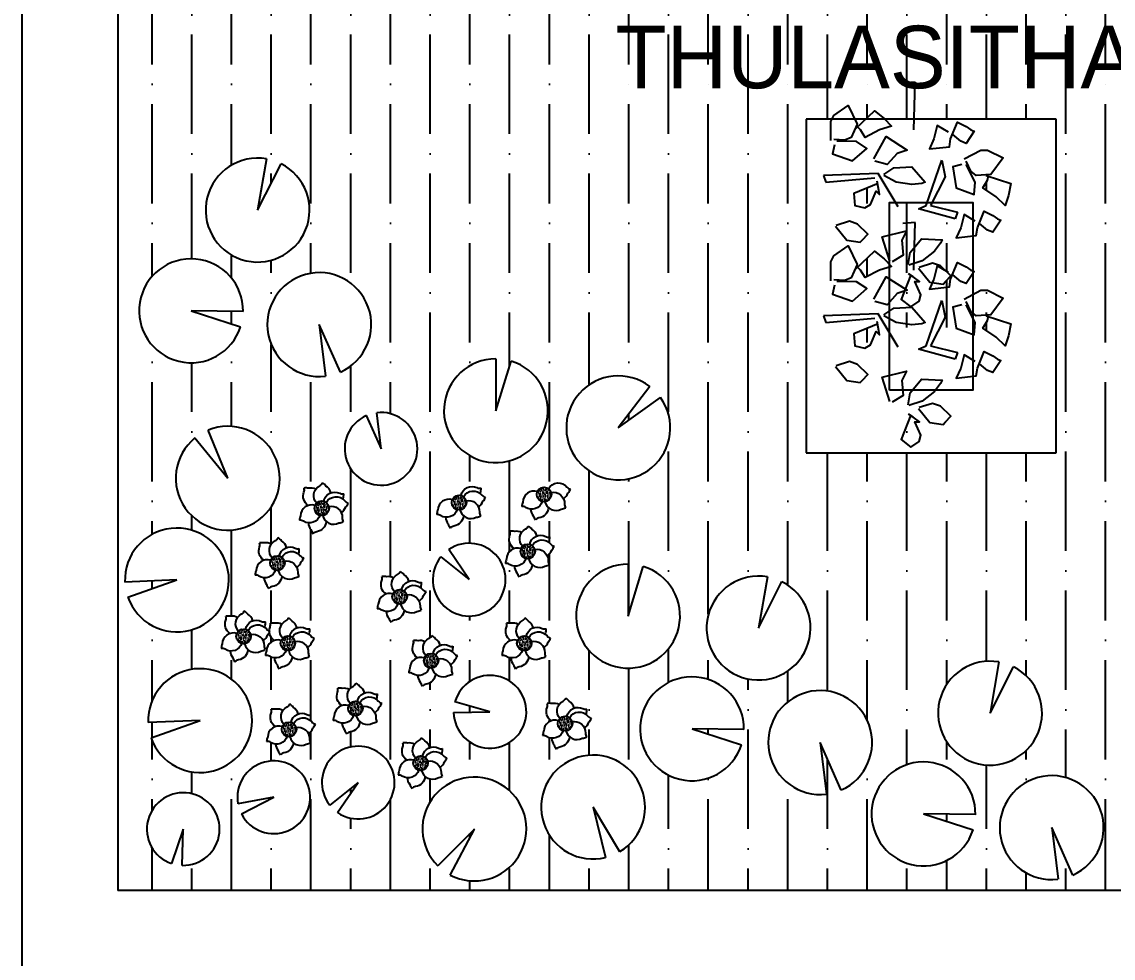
# Model space of a CAD drawing. Header units: inches. Extents: x -706 to 45253, y -3984 to 13819.
# Drawn here: x 20578.2 to 20839.8, y 5505 to 5729.6 of the extents above; entities that cross this region are included whole.
import ezdxf

# ---------------------------------------------------------------- set-up
doc = ezdxf.new("R2010")
doc.units = ezdxf.units.IN
for name, color, linetype in [('BC-Hatch', 8, 'Continuous'), ('BC-WHITECOLOR', 7, 'Continuous'), ('HATCH', 8, 'Continuous'), ('IFF-FURN', 51, 'Continuous'), ('LANDSCAPE', 86, 'Continuous')]:
    doc.layers.add(name, color=color, linetype=linetype)
doc.styles.add('style2', font='FreeSans.ttf')

# ---------------------------------------------------------------- blocks, each defined once
blk = doc.blocks.new('A$C18291425')
at = {"color": 66}
for p, q in [((43.8, 107.82), (37.92, 107.28)), ((49.14, 48.6), (56.62, 70.47)), ((56.62, 70.47), (58.22, 62.47)), ((58.22, 62.47), (51.28, 48.6)), ((45.4, 47), (49.14, 48.6)), ((51.28, 48.6), (64.1, 45.4)), ((63.03, 42.2), (45.4, 47)), ((64.1, 45.4), (63.03, 42.2))]:
    blk.add_line(p, q, dxfattribs=at)
at = {"color": 86}
for p, q in [((43.27, 84.88), (43.8, 107.82)), ((26.17, 64.07), (0, 63)), ((0, 63), (1.07, 59.8)), ((35.79, 48.06), (26.17, 64.07)), ((1.07, 59.8), (24.57, 61.94)), ((24.57, 61.94), (24.57, 61.94))]:
    blk.add_line(p, q, dxfattribs=at)
for points in [[(3.4, 79.9), (3.42, 88.98), (4.94, 91.81), (11.77, 96.63), (16.04, 87.67), (13.23, 81.3), (10.09, 79.95), (4.84, 80.34)], [(15.5, 85.54), (24.35, 94.13), (29.01, 90.41), (32.49, 86.73), (26.71, 84.98), (19.91, 81.35), (17.63, 85), (16.01, 86.48)], [(59.83, 83.81), (54.48, 87.01), (52.88, 80.61), (50.74, 75.81), (60.36, 76.87), (60.89, 80.61), (64.1, 88.61), (68.37, 86.48), (70.51, 84.88), (72.11, 84.34), (68.37, 78.47), (65.7, 79.54), (61.96, 82.74)], [(67.3, 71.01), (75.32, 75.27), (78.52, 75.27), (86, 71.54), (80.12, 63.54), (73.18, 63), (70.51, 65.14), (68.37, 69.94)], [(77.99, 63), (89.74, 59.27), (88.67, 53.4), (87.07, 48.6), (82.79, 52.87), (76.38, 57.13), (78.52, 60.87), (79.05, 63)], [(26.17, 59.27), (14.42, 54.47), (14.96, 48.6), (19.76, 47.53), (22.43, 49.13), (25.11, 55.53), (26.71, 53.93), (26.17, 57.67), (25.64, 60.34)], [(72.64, 41.13), (67.3, 44.33), (65.7, 37.93), (63.56, 33.13), (73.18, 34.19), (73.71, 37.93), (76.92, 45.93), (81.19, 43.8), (83.33, 42.2), (84.93, 41.66), (81.19, 35.79), (78.52, 36.86), (74.78, 40.06)], [(41.76, 15.48), (37.16, 3.65), (41.78, 0), (45.87, 2.75), (46.54, 5.79), (43.74, 12.14), (46, 12.2), (42.92, 14.38), (40.62, 15.83)]]:
    blk.add_lwpolyline(points, dxfattribs=at)
at = {"color": 66}
for points in [[(5.24, 77.7), (4.17, 73.43), (13.86, 70.05), (20.72, 76.07), (15.8, 79.32), (6.25, 79.58)], [(24.04, 71.01), (29.91, 81.68), (40.06, 75.27), (35.25, 73.67), (30.45, 68.34), (24.57, 69.94)], [(66.23, 68.34), (61.96, 67.27), (63.56, 57.13), (72.11, 53.93), (72.64, 59.8), (68.37, 68.34)], [(28.84, 63.54), (33.65, 66.74), (42.2, 67.27), (48.61, 59.8), (47.01, 59.27), (42.2, 58.73), (34.72, 59.8), (28.84, 63)], [(5.67, 38.67), (11.13, 32.02), (17.57, 31.07), (18.67, 32.23), (21.25, 34.94), (16.21, 39.71), (12.4, 41.12), (6.04, 39.06)], [(31.78, 22.01), (28.08, 33.61), (39.71, 36.57), (37.56, 31.98), (38.12, 24.82), (32.92, 21.66)], [(40.5, 20.36), (41.49, 26.05), (46.98, 32.62), (56.81, 32.13), (56.1, 30.6), (53.18, 26.74), (47.26, 22.05), (40.89, 19.99)], [(45.46, 18.6), (50.91, 11.95), (57.36, 10.99), (58.46, 12.16), (61.03, 14.87), (56, 19.64), (52.19, 21.05), (45.82, 18.99)]]:
    blk.add_lwpolyline(points, dxfattribs=at)
blk = doc.blocks.new('A$C593863391')
at = {"layer": 'BC-Hatch'}
h = blk.add_hatch(dxfattribs=at)
h.set_pattern_fill('ANSI36', color=134, scale=3, angle=45, style=0)
h.set_pattern_definition([(90, (-19386.115, 702.094), (-9.525, 16.66875), [23.8125, -4.7625, 0, -4.7625])])
h.paths.add_polyline_path([(684.02, 346), (684.02, 646), (654.02, 646), (594.02, 646), (294.02, 646), (294.02, 346), (609.02, 346)])
h.paths.add_polyline_path([(414.38, 355.32), (407.98, 366.02), (410.97, 353.92, -13.461448)], flags=16)
h.paths.add_polyline_path([(522.97, 349.7), (517.91, 361.09), (519.42, 348.72, -13.461448)], flags=16)
h.paths.add_polyline_path([(370.47, 436.15, -0.077891), (370.72, 437.23, -0.50156), (374.22, 439.72, -0.490738), (376.9, 440.43, -0.53167), (381.33, 440.81, 0.17228), (382.15, 440.3, -0.077891), (381.57, 439.35, -0.165125), (380.5, 438.01, -0.119519), (380.74, 436.77, 0.17228), (381.02, 435.84, -0.077891), (379.96, 435.52, -0.318423), (376.88, 435.87, -0.351195), (374.62, 433.4, 0.17228), (373.77, 432.94, -0.077891), (373.24, 433.92, -0.165125), (372.61, 435.52, -0.119519), (371.42, 435.93, 0.17228)], flags=16)
h.paths.add_polyline_path([(296.43, 416.37), (308.2, 420.48), (295.74, 419.99, -13.461448)], flags=16)
h.paths.add_polyline_path([(505.25, 400.82), (503.13, 388.54), (508.75, 399.67, -13.461448)], flags=16)
h.paths.add_polyline_path([(302, 382.65), (313.77, 386.75), (301.31, 386.26, -13.461448)], flags=16)
h.paths.add_polyline_path([(421.55, 466.88), (414.01, 456.96), (424.12, 464.24, -13.461448)], flags=16)
h.paths.add_polyline_path([(444.14, 384.61), (431.68, 384.79), (443.55, 380.98, -13.461448)], flags=16)
h.paths.add_polyline_path([(373.71, 349.72), (379.52, 360.75), (370.74, 351.9, -13.461448)], flags=16)
h.paths.add_polyline_path([(416.35, 424.26), (416.35, 411.8), (420, 423.72, -13.461448)], flags=16)
h.paths.add_polyline_path([(499.64, 364.2), (487.18, 364.37), (499.05, 360.56, -13.461448)], flags=16)
h.paths.add_polyline_path([(449.75, 421.24), (447.63, 408.95), (453.25, 420.08, -13.461448)], flags=16)
h.paths.add_polyline_path([(346.7, 364.71), (351.66, 371.89), (344.82, 366.47, -13.461448)], flags=16)
h.paths.add_polyline_path([(374.53, 388.67), (383.25, 388.88), (374.85, 391.23, -13.461448)], flags=16)
h.paths.add_polyline_path([(371.48, 426.04), (378.26, 420.56), (373.38, 427.79, -13.461448)], flags=16)
h.paths.add_polyline_path([(323.67, 364.38), (331.42, 368.37), (322.84, 366.82, -13.461448)], flags=16)
h.paths.add_polyline_path([(324.06, 484.85), (311.6, 485.03), (323.47, 481.22, -13.461448)], flags=16)
h.paths.add_polyline_path([(329.67, 521.48), (327.55, 509.19), (333.17, 520.32, -13.461448)], flags=16)
h.paths.add_polyline_path([(384.68, 473.53), (384.68, 461.07), (388.32, 472.99, -13.461448)], flags=16)
h.paths.add_polyline_path([(353.6, 459.91), (357.14, 451.93), (356.09, 460.59, -13.461448)], flags=16)
h.paths.add_polyline_path([(467.47, 370.11), (462.41, 381.5), (463.92, 369.13, -13.461448)], flags=16)
h.paths.add_polyline_path([(309.46, 352.03), (309.72, 360.75), (306.92, 352.48, -13.461448)], flags=16)
h.paths.add_polyline_path([(390.85, 438.1, -0.077891), (391.1, 439.18, -0.50156), (394.6, 441.68, -0.490738), (397.28, 442.39, -0.53167), (401.71, 442.76, 0.17228), (402.53, 442.25, -0.077891), (401.95, 441.31, -0.165125), (400.88, 439.96, -0.119519), (401.12, 438.72, 0.17228), (401.4, 437.8, -0.077891), (400.34, 437.47, -0.318423), (397.26, 437.82, -0.351195), (395, 435.35, 0.17228), (394.15, 434.89, -0.077891), (393.62, 435.87, -0.165125), (392.99, 437.47, -0.119519), (391.8, 437.88, 0.17228)], flags=16)
h.paths.add_polyline_path([(312.51, 454.53), (320.4, 444.88), (315.68, 456.41, -13.461448)], flags=16)
h.paths.add_polyline_path([(347.39, 470.35), (342.33, 481.74), (343.84, 469.37, -13.461448)], flags=16)
h.paths.add_polyline_path([(318.82, 404.07, -0.077891), (319.07, 405.15, -0.318423), (320.92, 407.64, -0.351195), (319.91, 410.83, 0.17228), (319.94, 411.8, -0.077891), (321.05, 411.77, -0.165125), (322.75, 411.51, -0.119519), (323.7, 412.34, 0.17228), (324.36, 413.05, -0.077891), (325.18, 412.3, -0.194701), (326.38, 410.69, -0.205124), (328.48, 410.56, 0.17228), (329.45, 410.44, -0.077891), (329.31, 409.33, -0.021363), (329.32, 409.1, -0.048532), (329.68, 408.73, 0.141692), (330.34, 408.27, -0.085424), (330.52, 409.16, 0.17228), (330.55, 410.13, -0.077891), (331.66, 410.1, -0.165125), (333.36, 409.84, -0.119519), (334.31, 410.67, 0.17228), (334.97, 411.38, -0.077891), (335.79, 410.62, -0.194701), (336.99, 409.01, -0.205124), (339.09, 408.88, 0.17228), (340.06, 408.76, -0.077891), (339.92, 407.66, -0.021363), (339.93, 407.43, -0.048532), (340.29, 407.06, 0.17228), (341.12, 406.55, -0.077891), (340.53, 405.6, -0.165125), (339.46, 404.26, -0.119519), (339.7, 403.02, 0.17228), (339.98, 402.09, -0.077891), (338.92, 401.77, -0.318423), (335.84, 402.12, -0.351195), (333.58, 399.65, 0.17228), (332.73, 399.19, -0.077891), (332.2, 400.17, -0.165125), (331.57, 401.77, -0.119519), (330.38, 402.18, 0.17228), (329.43, 402.4, -0.077891), (329.68, 403.48, -0.318423), (331.53, 405.97, -0.221964), (330.35, 407.91, -0.053218), (329.92, 407.28, -0.165125), (328.85, 405.93, -0.119519), (329.09, 404.69, 0.17228), (329.38, 403.77, -0.077891), (328.31, 403.44, -0.318423), (325.23, 403.79, -0.351195), (322.97, 401.32, 0.17228), (322.12, 400.86, -0.077891), (321.59, 401.84, -0.165125), (320.97, 403.44, -0.119519), (319.77, 403.85, 0.17228)], flags=16)
h.paths.add_polyline_path([(386.11, 402.4, -0.077891), (386.36, 403.48, -0.318423), (388.2, 405.97, -0.351195), (387.19, 409.16, 0.17228), (387.22, 410.13, -0.077891), (388.33, 410.1, -0.165125), (390.03, 409.84, -0.119519), (390.98, 410.67, 0.17228), (391.65, 411.38, -0.077891), (392.46, 410.62, -0.194701), (393.66, 409.01, -0.205124), (395.77, 408.88, 0.17228), (396.73, 408.76, -0.077891), (396.59, 407.66, -0.021363), (396.6, 407.43, -0.048532), (396.96, 407.06, 0.17228), (397.79, 406.55, -0.077891), (397.21, 405.6, -0.165125), (396.13, 404.26, -0.119519), (396.37, 403.02, 0.17228), (396.66, 402.09, -0.077891), (395.59, 401.77, -0.318423), (392.52, 402.12, -0.351195), (390.26, 399.65, 0.17228), (389.4, 399.19, -0.077891), (388.87, 400.17, -0.165125), (388.25, 401.77, -0.119519), (387.05, 402.18, 0.17228)], flags=16)
h.paths.add_polyline_path([(345.63, 386.78, -0.077891), (345.88, 387.86, -0.318423), (347.72, 390.35, -0.351195), (346.71, 393.54, 0.17228), (346.74, 394.51, -0.077891), (347.85, 394.48, -0.165125), (349.55, 394.22, -0.119519), (350.5, 395.05, 0.17228), (351.16, 395.76, -0.077891), (351.98, 395, -0.194701), (353.18, 393.39, -0.205124), (355.29, 393.26, 0.17228), (356.25, 393.14, -0.077891), (356.11, 392.04, -0.021363), (356.12, 391.81, -0.048532), (356.48, 391.44, 0.17228), (357.31, 390.93, -0.077891), (356.72, 389.98, -0.165125), (355.65, 388.64, -0.119519), (355.89, 387.4, 0.17228), (356.18, 386.47, -0.077891), (355.11, 386.15, -0.318423), (352.04, 386.5, -0.351195), (349.78, 384.03, 0.17228), (348.92, 383.57, -0.077891), (348.39, 384.55, -0.165125), (347.77, 386.15, -0.119519), (346.57, 386.56, 0.17228)], flags=16)
h.paths.add_polyline_path([(356.24, 413.55, -0.077891), (356.48, 414.64, -0.318423), (358.33, 417.12, -0.351195), (357.32, 420.32, 0.17228), (357.35, 421.29, -0.077891), (358.46, 421.26, -0.165125), (360.16, 421, -0.119519), (361.11, 421.83, 0.17228), (361.77, 422.54, -0.077891), (362.59, 421.78, -0.194701), (363.79, 420.17, -0.205124), (365.89, 420.04, 0.17228), (366.86, 419.92, -0.077891), (366.72, 418.82, -0.021363), (366.73, 418.59, -0.048532), (367.09, 418.22, 0.17228), (367.92, 417.71, -0.077891), (367.33, 416.76, -0.165125), (366.26, 415.42, -0.119519), (366.5, 414.18, 0.17228), (366.79, 413.25, -0.077891), (365.72, 412.92, -0.318423), (362.65, 413.28, -0.351195), (360.38, 410.81, 0.17228), (359.53, 410.34, -0.077891), (359, 411.32, -0.165125), (358.38, 412.93, -0.119519), (357.18, 413.34, 0.17228)], flags=16)
h.paths.add_polyline_path([(329.71, 381.75, -0.077891), (329.96, 382.84, -0.318423), (331.81, 385.33, -0.351195), (330.8, 388.52, 0.17228), (330.83, 389.49, -0.077891), (331.94, 389.46, -0.165125), (333.64, 389.2, -0.119519), (334.59, 390.03, 0.17228), (335.25, 390.74, -0.077891), (336.07, 389.98, -0.194701), (337.27, 388.37, -0.205124), (339.37, 388.24, 0.17228), (340.34, 388.12, -0.077891), (340.2, 387.02, -0.021363), (340.2, 386.79, -0.048532), (340.57, 386.42, 0.17228), (341.39, 385.91, -0.077891), (340.81, 384.96, -0.165125), (339.73, 383.62, -0.119519), (339.98, 382.38, 0.17228), (340.26, 381.45, -0.077891), (339.2, 381.12, -0.318423), (336.12, 381.48, -0.351195), (333.86, 379.01, 0.17228), (333.01, 378.55, -0.077891), (332.48, 379.53, -0.165125), (331.85, 381.13, -0.119519), (330.66, 381.54, 0.17228)], flags=16)
h.paths.add_polyline_path([(471.37, 495.44), (475.42, 499.37), (477.75, 497.52), (479.02, 496.17), (479.02, 497.31), (477.28, 502.77), (479.02, 503.21), (479.02, 511), (480.53, 511), (488.07, 511), (491.55, 521.2), (492.35, 517.2), (489.25, 511), (499.02, 511), (499.02, 506.85), (499.02, 502.97), (499.02, 494.57), (499.3, 494.48), (499.02, 494.04), (499.02, 488.94), (500.9, 489.95), (502.5, 489.95), (506.24, 488.08), (503.3, 484.08), (499.83, 483.81), (499.02, 484.46), (499.02, 483.3), (499.57, 482.21), (499.3, 479.28), (495.02, 480.88), (495.01, 481), (491.08, 481), (488.88, 476.61), (495.29, 475.01), (494.76, 473.41), (485.94, 475.81), (487.81, 476.61), (489.32, 481), (479.02, 481), (479.02, 483.07), (479.02, 484.98), (479.02, 487.09), (479.02, 492.63), (479.02, 495.53), (476.6, 494.8), (473.2, 492.98), (472.06, 494.81)], flags=0)
h.paths.add_polyline_path([(470.45, 513.19), (476.18, 515.53), (476.33, 514.8), (476.6, 512.93), (475.8, 513.73), (474.46, 510.53), (473.12, 509.73), (470.72, 510.26)], flags=0)
h.paths.add_polyline_path([(484.91, 496.35), (485, 500.2), (486.73, 502.27), (491.65, 502.02), (491.29, 501.26), (489.83, 499.33), (486.87, 496.99)], flags=0)
h.paths.add_polyline_path([(489.34, 491.84), (489.68, 492.61), (490.48, 495.81), (492.46, 494.63), (493.76, 493.4), (492.47, 492.04), (491.92, 491.46)], flags=0)
h.paths.add_polyline_path([(501.43, 514.53), (502.5, 516.4), (502.73, 517.31), (508.11, 515.6), (507.58, 512.66), (506.78, 510.26), (504.64, 512.39)], flags=0)
h.paths.add_polyline_path([(470.45, 479.54), (476.18, 481.88), (476.33, 481.14), (476.6, 479.28), (475.8, 480.08), (474.46, 476.88), (473.12, 476.08), (470.72, 476.61)], flags=0)
h.paths.add_polyline_path([(481.82, 454.14), (484.07, 459.9), (484.7, 459.5), (486.24, 458.41), (485.11, 458.38), (486.51, 455.21), (486.18, 453.69), (484.13, 452.31)], flags=0)
h.paths.add_polyline_path([(501.43, 480.88), (502.5, 482.74), (502.73, 483.65), (508.11, 481.94), (507.58, 479.01), (506.78, 476.61), (504.64, 478.74)], flags=0)
h.paths.add_polyline_path([(459.02, 531), (465.25, 531), (465.71, 531.86), (469.13, 534.28), (470.69, 531), (473.33, 531), (475.42, 533.02), (477.75, 531.17), (477.91, 531), (484.94, 531), (519.02, 531), (519.02, 451), (459.02, 451)], flags=16)
h.paths.add_polyline_path([(326.92, 421.64, -0.077891), (327.17, 422.73, -0.318423), (329.02, 425.21, -0.351195), (328.01, 428.41, 0.17228), (328.03, 429.38, -0.077891), (329.15, 429.35, -0.165125), (330.85, 429.09, -0.119519), (331.8, 429.92, 0.17228), (332.46, 430.63, -0.077891), (333.27, 429.87, -0.194701), (334.48, 428.26, -0.205124), (336.58, 428.13, 0.17228), (337.54, 428.01, -0.077891), (337.4, 426.9, -0.021363), (337.41, 426.68, -0.048532), (337.78, 426.31, 0.17228), (338.6, 425.8, -0.077891), (338.02, 424.85, -0.165125), (336.94, 423.5, -0.119519), (337.19, 422.27, 0.17228), (337.47, 421.34, -0.077891), (336.41, 421.01, -0.318423), (333.33, 421.37, -0.351195), (331.07, 418.9, 0.17228), (330.22, 418.43, -0.077891), (329.69, 419.41, -0.165125), (329.06, 421.02, -0.119519), (327.87, 421.42, 0.17228)], flags=16)
h.paths.add_polyline_path([(534.91, 531), (594.91, 531), (594.91, 451), (534.91, 451)], flags=16)
h.paths.add_polyline_path([(610.81, 531), (670.81, 531), (670.81, 451), (610.81, 451)], flags=16)
h.paths.add_polyline_path([(386.95, 424.43, -0.077891), (387.19, 425.52, -0.318423), (389.04, 428, -0.351195), (388.03, 431.2, 0.17228), (388.06, 432.17, -0.077891), (389.17, 432.13, -0.165125), (390.87, 431.88, -0.119519), (391.82, 432.71, 0.17228), (392.48, 433.42, -0.077891), (393.3, 432.66, -0.194701), (394.5, 431.05, -0.205124), (396.6, 430.92, 0.17228), (397.57, 430.8, -0.077891), (397.43, 429.69, -0.021363), (397.44, 429.47, -0.048532), (397.8, 429.09, 0.17228), (398.63, 428.59, -0.077891), (398.04, 427.64, -0.165125), (396.97, 426.29, -0.119519), (397.21, 425.06, 0.17228), (397.5, 424.13, -0.077891), (396.43, 423.8, -0.318423), (393.35, 424.16, -0.351195), (391.09, 421.68, 0.17228), (390.24, 421.22, -0.077891), (389.71, 422.2, -0.165125), (389.09, 423.81, -0.119519), (387.89, 424.21, 0.17228)], flags=16)
h.paths.add_polyline_path([(337.57, 434.79, -0.077891), (337.82, 435.87, -0.318423), (339.66, 438.36, -0.351195), (338.65, 441.55, 0.17228), (338.68, 442.52, -0.077891), (339.79, 442.49, -0.165125), (341.49, 442.23, -0.119519), (342.45, 443.06, 0.17228), (343.11, 443.77, -0.077891), (343.92, 443.01, -0.194701), (345.12, 441.4, -0.205124), (347.23, 441.27, 0.17228), (348.19, 441.15, -0.077891), (348.05, 440.05, -0.021363), (348.06, 439.82, -0.048532), (348.42, 439.45, 0.17228), (349.25, 438.94, -0.077891), (348.67, 437.99, -0.165125), (347.59, 436.65, -0.119519), (347.83, 435.41, 0.17228), (348.12, 434.48, -0.077891), (347.05, 434.16, -0.318423), (343.98, 434.51, -0.351195), (341.72, 432.04, 0.17228), (340.86, 431.58, -0.077891), (340.33, 432.56, -0.165125), (339.71, 434.16, -0.119519), (338.51, 434.57, 0.17228)], flags=16)
h.paths.add_polyline_path([(363.77, 398.21, -0.077891), (364.02, 399.3, -0.318423), (365.87, 401.78, -0.351195), (364.86, 404.98, 0.17228), (364.89, 405.95, -0.077891), (366, 405.92, -0.165125), (367.7, 405.66, -0.119519), (368.65, 406.49, 0.17228), (369.31, 407.2, -0.077891), (370.13, 406.44, -0.194701), (371.33, 404.83, -0.205124), (373.43, 404.7, 0.17228), (374.4, 404.58, -0.077891), (374.26, 403.47, -0.021363), (374.26, 403.25, -0.048532), (374.63, 402.87, 0.17228), (375.45, 402.37, -0.077891), (374.87, 401.42, -0.165125), (373.79, 400.07, -0.119519), (374.04, 398.84, 0.17228), (374.32, 397.91, -0.077891), (373.26, 397.58, -0.318423), (370.18, 397.94, -0.351195), (367.92, 395.47, 0.17228), (367.07, 395, -0.077891), (366.54, 395.98, -0.165125), (365.91, 397.59, -0.119519), (364.72, 397.99, 0.17228)], flags=16)
h.paths.add_polyline_path([(395.88, 383.15, -0.077891), (396.13, 384.23, -0.318423), (397.97, 386.72, -0.351195), (396.96, 389.91, 0.17228), (396.99, 390.88, -0.077891), (398.1, 390.85, -0.165125), (399.81, 390.59, -0.119519), (400.76, 391.42, 0.17228), (401.42, 392.13, -0.077891), (402.23, 391.38, -0.194701), (403.43, 389.77, -0.205124), (405.54, 389.64, 0.17228), (406.5, 389.52, -0.077891), (406.36, 388.41, -0.021363), (406.37, 388.18, -0.048532), (406.73, 387.81, 0.17228), (407.56, 387.3, -0.077891), (406.98, 386.36, -0.165125), (405.9, 385.01, -0.119519), (406.14, 383.77, 0.17228), (406.43, 382.85, -0.077891), (405.37, 382.52, -0.318423), (402.29, 382.87, -0.351195), (400.03, 380.4, 0.17228), (399.17, 379.94, -0.077891), (398.65, 380.92, -0.165125), (398.02, 382.52, -0.119519), (396.82, 382.93, 0.17228)], flags=16)
h.paths.add_polyline_path([(361.26, 373.67, -0.077891), (361.51, 374.75, -0.318423), (363.36, 377.24, -0.351195), (362.35, 380.43, 0.17228), (362.37, 381.4, -0.077891), (363.49, 381.37, -0.165125), (365.19, 381.11, -0.119519), (366.14, 381.94, 0.17228), (366.8, 382.65, -0.077891), (367.61, 381.89, -0.194701), (368.81, 380.28, -0.205124), (370.92, 380.15, 0.17228), (371.88, 380.03, -0.077891), (371.74, 378.93, -0.021363), (371.75, 378.7, -0.048532), (372.12, 378.33, 0.17228), (372.94, 377.82, -0.077891), (372.36, 376.87, -0.165125), (371.28, 375.53, -0.119519), (371.53, 374.29, 0.17228), (371.81, 373.36, -0.077891), (370.75, 373.04, -0.318423), (367.67, 373.39, -0.351195), (365.41, 370.92, 0.17228), (364.56, 370.46, -0.077891), (364.03, 371.44, -0.165125), (363.4, 373.04, -0.119519), (362.21, 373.45, 0.17228)], flags=16)
at = {"layer": 'IFF-FURN'}
h = blk.add_hatch(dxfattribs=at)
h.set_pattern_fill('AR-SAND', color=256, scale=0.3, style=0)
h.set_pattern_definition([(37.5, (-3380.62477, 2100.9722), (-0.01889801, 0.57804713), [0, -0.456, 0, -0.51, 0, -0.4875]), (7.5, (-3380.6248, 2100.9722), (0.53093301, 0.84664382), [0, -0.246, 0, -0.411, 0, -0.1575]), (327.5, (-3380.99377, 2100.9722), (0.93424256, 0.001697716), [0, -0.15, 0, -0.54, 0, -0.705]), (317.5, (-3380.9938, 2100.9722), (0.90183798, 0.26330267), [0, -0.075, 0, -0.354, 0, -0.405])])
h.paths.add_polyline_path([(394.46, 440.99, 1), (397.97, 440.99, 1)])
h = blk.add_hatch(dxfattribs=at)
h.set_pattern_fill('AR-SAND', color=256, scale=0.3, style=0)
h.set_pattern_definition([(37.5, (-3401.00495, 2099.01965), (-0.01889801, 0.57804713), [0, -0.456, 0, -0.51, 0, -0.4875]), (7.5, (-3401.00495, 2099.01965), (0.53093301, 0.84664382), [0, -0.246, 0, -0.411, 0, -0.1575]), (327.5, (-3401.37395, 2099.01965), (0.93424256, 0.001697716), [0, -0.15, 0, -0.54, 0, -0.705]), (317.5, (-3401.37395, 2099.01965), (0.90183798, 0.26330267), [0, -0.075, 0, -0.354, 0, -0.405])])
h.paths.add_polyline_path([(374.08, 439.04, 1), (377.59, 439.04, 1)])
h = blk.add_hatch(dxfattribs=at)
h.set_pattern_fill('AR-SAND', color=256, scale=0.3, style=0)
h.set_pattern_definition([(37.5, (-3433.9104, 2097.6599), (-0.01889801, 0.57804713), [0, -0.456, 0, -0.51, 0, -0.4875]), (7.5, (-3433.9104, 2097.6599), (0.53093301, 0.84664382), [0, -0.246, 0, -0.411, 0, -0.1575]), (327.5, (-3434.2794, 2097.6599), (0.93424256, 0.001697716), [0, -0.15, 0, -0.54, 0, -0.705]), (317.5, (-3434.2794, 2097.6599), (0.90183798, 0.26330267), [0, -0.075, 0, -0.354, 0, -0.405])])
h.paths.add_polyline_path([(341.18, 437.68, 1), (344.69, 437.68, 1)])
h = blk.add_hatch(dxfattribs=at)
h.set_pattern_fill('AR-SAND', color=256, scale=0.3, style=0)
h.set_pattern_definition([(37.5, (-3384.5333, 2087.3045), (-0.01889801, 0.57804713), [0, -0.456, 0, -0.51, 0, -0.4875]), (7.5, (-3384.5333, 2087.3045), (0.53093301, 0.84664382), [0, -0.246, 0, -0.411, 0, -0.1575]), (327.5, (-3384.9023, 2087.3045), (0.93424256, 0.001697716), [0, -0.15, 0, -0.54, 0, -0.705]), (317.5, (-3384.9023, 2087.3045), (0.90183798, 0.26330267), [0, -0.075, 0, -0.354, 0, -0.405])])
h.paths.add_polyline_path([(390.55, 427.33, 1), (394.06, 427.33, 1)])
h = blk.add_hatch(dxfattribs=at)
h.set_pattern_fill('AR-SAND', color=256, scale=0.3, style=0)
h.set_pattern_definition([(37.5, (-3444.55715, 2084.5152), (-0.01889801, 0.57804713), [0, -0.456, 0, -0.51, 0, -0.4875]), (7.5, (-3444.55715, 2084.5152), (0.53093301, 0.84664382), [0, -0.246, 0, -0.411, 0, -0.1575]), (327.5, (-3444.92615, 2084.5152), (0.93424256, 0.001697716), [0, -0.15, 0, -0.54, 0, -0.705]), (317.5, (-3444.92615, 2084.5152), (0.90183798, 0.26330267), [0, -0.075, 0, -0.354, 0, -0.405])])
h.paths.add_polyline_path([(330.53, 424.54, 1), (334.04, 424.54, 1)])
h = blk.add_hatch(dxfattribs=at)
h.set_pattern_fill('AR-SAND', color=256, scale=0.3, style=0)
h.set_pattern_definition([(37.5, (-3415.2432, 2076.42616), (-0.01889801, 0.57804713), [0, -0.456, 0, -0.51, 0, -0.4875]), (7.5, (-3415.2432, 2076.42616), (0.53093301, 0.84664382), [0, -0.246, 0, -0.411, 0, -0.1575]), (327.5, (-3415.6122, 2076.42616), (0.93424256, 0.001697716), [0, -0.15, 0, -0.54, 0, -0.705]), (317.5, (-3415.6122, 2076.42616), (0.90183798, 0.26330267), [0, -0.075, 0, -0.354, 0, -0.405])])
h.paths.add_polyline_path([(359.84, 416.45, 1), (363.35, 416.45, 1)])
h = blk.add_hatch(dxfattribs=at)
h.set_pattern_fill('AR-SAND', color=256, scale=0.3, style=0)
h.set_pattern_definition([(37.5, (-3452.6534, 2066.94247), (-0.01889801, 0.57804713), [0, -0.456, 0, -0.51, 0, -0.4875]), (7.5, (-3452.6534, 2066.9425), (0.53093301, 0.84664382), [0, -0.246, 0, -0.411, 0, -0.1575]), (327.5, (-3453.0224, 2066.94247), (0.93424256, 0.001697716), [0, -0.15, 0, -0.54, 0, -0.705]), (317.5, (-3453.0224, 2066.9425), (0.90183798, 0.26330267), [0, -0.075, 0, -0.354, 0, -0.405])])
h.paths.add_polyline_path([(322.43, 406.96, 1), (325.94, 406.96, 1)])
h = blk.add_hatch(dxfattribs=at)
h.set_pattern_fill('AR-SAND', color=256, scale=0.3, style=0)
h.set_pattern_definition([(37.5, (-3442.0445, 2065.2689), (-0.01889801, 0.57804713), [0, -0.456, 0, -0.51, 0, -0.4875]), (7.5, (-3442.0445, 2065.2689), (0.53093301, 0.84664382), [0, -0.246, 0, -0.411, 0, -0.1575]), (327.5, (-3442.4135, 2065.2689), (0.93424256, 0.001697716), [0, -0.15, 0, -0.54, 0, -0.705]), (317.5, (-3442.4135, 2065.2689), (0.90183798, 0.26330267), [0, -0.075, 0, -0.354, 0, -0.405])])
h.paths.add_polyline_path([(333.04, 405.29, 1), (336.55, 405.29, 1)])
h = blk.add_hatch(dxfattribs=at)
h.set_pattern_fill('AR-SAND', color=256, scale=0.3, style=0)
h.set_pattern_definition([(37.5, (-3385.3708, 2065.2689), (-0.01889801, 0.57804713), [0, -0.456, 0, -0.51, 0, -0.4875]), (7.5, (-3385.3708, 2065.2689), (0.53093301, 0.84664382), [0, -0.246, 0, -0.411, 0, -0.1575]), (327.5, (-3385.7398, 2065.2689), (0.93424256, 0.001697716), [0, -0.15, 0, -0.54, 0, -0.705]), (317.5, (-3385.7398, 2065.2689), (0.90183798, 0.26330267), [0, -0.075, 0, -0.354, 0, -0.405])])
h.paths.add_polyline_path([(389.71, 405.29, 1), (393.23, 405.29, 1)])
h = blk.add_hatch(dxfattribs=at)
h.set_pattern_fill('AR-SAND', color=256, scale=0.3, style=0)
h.set_pattern_definition([(37.5, (-3407.7053, 2061.0849), (-0.01889801, 0.57804713), [0, -0.456, 0, -0.51, 0, -0.4875]), (7.5, (-3407.7053, 2061.0849), (0.53093301, 0.84664382), [0, -0.246, 0, -0.411, 0, -0.1575]), (327.5, (-3408.0743, 2061.0849), (0.93424256, 0.001697716), [0, -0.15, 0, -0.54, 0, -0.705]), (317.5, (-3408.0743, 2061.0849), (0.90183798, 0.26330267), [0, -0.075, 0, -0.354, 0, -0.405])])
h.paths.add_polyline_path([(367.38, 401.11, 1), (370.89, 401.11, 1)])
h = blk.add_hatch(dxfattribs=at)
h.set_pattern_fill('AR-SAND', color=256, scale=0.3, style=0)
h.set_pattern_definition([(37.5, (-3425.85203, 2049.64868), (-0.01889801, 0.57804713), [0, -0.456, 0, -0.51, 0, -0.4875]), (7.5, (-3425.852, 2049.6487), (0.53093301, 0.84664382), [0, -0.246, 0, -0.411, 0, -0.1575]), (327.5, (-3426.22103, 2049.6487), (0.93424256, 0.001697716), [0, -0.15, 0, -0.54, 0, -0.705]), (317.5, (-3426.221, 2049.6487), (0.90183798, 0.26330267), [0, -0.075, 0, -0.354, 0, -0.405])])
h.paths.add_polyline_path([(349.23, 389.67, 1), (352.75, 389.67, 1)])
h = blk.add_hatch(dxfattribs=at)
h.set_pattern_fill('AR-SAND', color=256, scale=0.3, style=0)
h.set_pattern_definition([(37.5, (-3375.5995, 2046.02256), (-0.01889801, 0.57804713), [0, -0.456, 0, -0.51, 0, -0.4875]), (7.5, (-3375.5995, 2046.02256), (0.53093301, 0.84664382), [0, -0.246, 0, -0.411, 0, -0.1575]), (327.5, (-3375.9685, 2046.02256), (0.93424256, 0.001697716), [0, -0.15, 0, -0.54, 0, -0.705]), (317.5, (-3375.9685, 2046.0226), (0.90183798, 0.26330267), [0, -0.075, 0, -0.354, 0, -0.405])])
h.paths.add_polyline_path([(399.49, 386.04, 1), (403, 386.04, 1)])
h = blk.add_hatch(dxfattribs=at)
h.set_pattern_fill('AR-SAND', color=256, scale=0.3, style=0)
h.set_pattern_definition([(37.5, (-3441.76534, 2044.6279), (-0.01889801, 0.57804713), [0, -0.456, 0, -0.51, 0, -0.4875]), (7.5, (-3441.76534, 2044.6279), (0.53093301, 0.84664382), [0, -0.246, 0, -0.411, 0, -0.1575]), (327.5, (-3442.13434, 2044.6279), (0.93424256, 0.001697716), [0, -0.15, 0, -0.54, 0, -0.705]), (317.5, (-3442.13434, 2044.6279), (0.90183798, 0.26330267), [0, -0.075, 0, -0.354, 0, -0.405])])
h.paths.add_polyline_path([(333.32, 384.65, 1), (336.83, 384.65, 1)])
h = blk.add_hatch(dxfattribs=at)
h.set_pattern_fill('AR-SAND', color=256, scale=0.3, style=0)
h.set_pattern_definition([(37.5, (-3410.2179, 2036.53887), (-0.01889801, 0.57804713), [0, -0.456, 0, -0.51, 0, -0.4875]), (7.5, (-3410.2179, 2036.5389), (0.53093301, 0.84664382), [0, -0.246, 0, -0.411, 0, -0.1575]), (327.5, (-3410.5869, 2036.53887), (0.93424256, 0.001697716), [0, -0.15, 0, -0.54, 0, -0.705]), (317.5, (-3410.5869, 2036.5389), (0.90183798, 0.26330267), [0, -0.075, 0, -0.354, 0, -0.405])])
h.paths.add_polyline_path([(364.87, 376.56, 1), (368.38, 376.56, 1)])
for p, q in [((271.02, 646), (271.02, 323)), ((294.02, 646), (294.02, 346)), ((519.02, 531), (459.02, 531)), ((459.02, 531), (459.02, 451)), ((519.02, 451), (519.02, 531)), ((459.02, 451), (519.02, 451)), ((609.02, 346), (294.02, 346))]:
    blk.add_line(p, q)
blk.add_lwpolyline([(479.02, 466), (479.02, 511), (499.02, 511), (499.02, 466)], close=True)
at = {"layer": 'HATCH', "color": 221}
for points in [[(339.66, 438.36, -0.351195), (338.65, 441.55, 0.17228), (338.68, 442.52)], [(341.49, 442.23, 0.165125), (339.79, 442.49, 0.077891), (338.68, 442.52)], [(341.71, 438.87, -0.494104), (342.45, 443.06, 0.17228), (343.11, 443.77, 4.096197)], [(345.12, 441.4, 0.194701), (343.92, 443.01, 0.077891), (343.11, 443.77)], [(376.31, 440.78, -0.494104), (380.13, 442.63, 0.17228), (381.1, 442.51, 4.096197)], [(380.97, 441.18, 0.021363), (380.96, 441.41, 0.077891), (381.1, 442.51)], [(397.28, 442.39, -0.53167), (401.71, 442.76, 0.17228), (402.53, 442.25)], [(400.88, 439.96, 0.165125), (401.95, 441.31, 0.077891), (402.53, 442.25)], [(343.4, 439.42, -0.494104), (347.23, 441.27, 0.17228), (348.19, 441.15, 4.096197)], [(344, 439.07, -0.53167), (348.42, 439.45, 0.17228), (349.25, 438.94)], [(348.06, 439.82, 0.021363), (348.05, 440.05, 0.077891), (348.19, 441.15)], [(374.22, 439.72, 0.50156), (370.72, 437.23, 0.077891), (370.47, 436.15, -4.096197)], [(376.9, 440.43, -0.53167), (381.33, 440.81, 0.17228), (382.15, 440.3)], [(377.48, 439.5, -0.494104), (380.74, 436.77, 0.17228), (381.02, 435.84, 4.096197)], [(380.5, 438.01, 0.165125), (381.57, 439.35, 0.077891), (382.15, 440.3)], [(394.6, 441.68, 0.50156), (391.1, 439.18, 0.077891), (390.85, 438.1, -4.096197)], [(397.86, 441.45, -0.494104), (401.12, 438.72, 0.17228), (401.4, 437.8, 4.096197)], [(341.31, 438.36, 0.50156), (337.82, 435.87, 0.077891), (337.57, 434.79, -4.096197)], [(344.57, 438.14, -0.494104), (347.83, 435.41, 0.17228), (348.12, 434.48, 4.096197)], [(347.59, 436.65, 0.165125), (348.67, 437.99, 0.077891), (349.25, 438.94)], [(375.41, 437.39, -0.494104), (371.42, 435.93, 0.17228), (370.47, 436.15, 4.096197)], [(376.05, 437.3, 0.50156), (379.96, 435.52, 0.077891), (381.02, 435.84, -4.096197)], [(395.79, 439.34, -0.494104), (391.8, 437.88, 0.17228), (390.85, 438.1, 4.096197)], [(392.99, 437.47, 0.165125), (393.62, 435.87, 0.077891), (394.15, 434.89)], [(397.26, 437.82, -0.351195), (395, 435.35, 0.17228), (394.15, 434.89)], [(396.43, 439.25, 0.50156), (400.34, 437.47, 0.077891), (401.4, 437.8, -4.096197)], [(342.51, 436.03, -0.494104), (338.51, 434.57, 0.17228), (337.57, 434.79, 4.096197)], [(343.98, 434.51, -0.351195), (341.72, 432.04, 0.17228), (340.86, 431.58)], [(343.15, 435.94, 0.50156), (347.05, 434.16, 0.077891), (348.12, 434.48, -4.096197)], [(372.61, 435.52, 0.165125), (373.24, 433.92, 0.077891), (373.77, 432.94)], [(376.88, 435.87, -0.351195), (374.62, 433.4, 0.17228), (373.77, 432.94)], [(339.71, 434.16, 0.165125), (340.33, 432.56, 0.077891), (340.86, 431.58)], [(389.04, 428, -0.351195), (388.03, 431.2, 0.17228), (388.06, 432.17)], [(390.87, 431.88, 0.165125), (389.17, 432.13, 0.077891), (388.06, 432.17)], [(391.09, 428.52, -0.494104), (391.82, 432.71, 0.17228), (392.48, 433.42, 4.096197)], [(394.5, 431.05, 0.194701), (393.3, 432.66, 0.077891), (392.48, 433.42)], [(329.02, 425.21, -0.351195), (328.01, 428.41, 0.17228), (328.03, 429.38)], [(330.85, 429.09, 0.165125), (329.15, 429.35, 0.077891), (328.03, 429.38)], [(331.07, 425.73, -0.494104), (331.8, 429.92, 0.17228), (332.46, 430.63, 4.096197)], [(334.48, 428.26, 0.194701), (333.27, 429.87, 0.077891), (332.46, 430.63)], [(392.78, 429.06, -0.494104), (396.6, 430.92, 0.17228), (397.57, 430.8, 4.096197)], [(393.38, 428.72, -0.53167), (397.8, 429.09, 0.17228), (398.63, 428.59)], [(397.44, 429.47, 0.021363), (397.43, 429.69, 0.077891), (397.57, 430.8)], [(332.75, 426.27, -0.494104), (336.58, 428.13, 0.17228), (337.54, 428.01, 4.096197)], [(333.35, 425.93, -0.53167), (337.78, 426.31, 0.17228), (338.6, 425.8)], [(337.41, 426.68, 0.021363), (337.4, 426.9, 0.077891), (337.54, 428.01)], [(390.69, 428.01, 0.50156), (387.19, 425.52, 0.077891), (386.95, 424.43, -4.096197)], [(393.95, 427.78, -0.494104), (397.21, 425.06, 0.17228), (397.5, 424.13, 4.096197)], [(396.97, 426.29, 0.165125), (398.04, 427.64, 0.077891), (398.63, 428.59)], [(330.67, 425.22, 0.50156), (327.17, 422.73, 0.077891), (326.92, 421.64, -4.096197)], [(333.92, 424.99, -0.494104), (337.19, 422.27, 0.17228), (337.47, 421.34, 4.096197)], [(336.94, 423.5, 0.165125), (338.02, 424.85, 0.077891), (338.6, 425.8)], [(391.89, 425.68, -0.494104), (387.89, 424.21, 0.17228), (386.95, 424.43, 4.096197)], [(393.35, 424.16, -0.351195), (391.09, 421.68, 0.17228), (390.24, 421.22)], [(392.53, 425.58, 0.50156), (396.43, 423.8, 0.077891), (397.5, 424.13, -4.096197)], [(331.86, 422.89, -0.494104), (327.87, 421.42, 0.17228), (326.92, 421.64, 4.096197)], [(333.33, 421.37, -0.351195), (331.07, 418.9, 0.17228), (330.22, 418.43)], [(332.5, 422.79, 0.50156), (336.41, 421.01, 0.077891), (337.47, 421.34, -4.096197)], [(358.33, 417.12, -0.351195), (357.32, 420.32, 0.17228), (357.35, 421.29)], [(360.16, 421, 0.165125), (358.46, 421.26, 0.077891), (357.35, 421.29)], [(360.38, 417.64, -0.494104), (361.11, 421.83, 0.17228), (361.77, 422.54, 4.096197)], [(363.79, 420.17, 0.194701), (362.59, 421.78, 0.077891), (361.77, 422.54)], [(389.09, 423.81, 0.165125), (389.71, 422.2, 0.077891), (390.24, 421.22)], [(329.06, 421.02, 0.165125), (329.69, 419.41, 0.077891), (330.22, 418.43)], [(362.07, 418.18, -0.494104), (365.89, 420.04, 0.17228), (366.86, 419.92, 4.096197)], [(362.67, 417.84, -0.53167), (367.09, 418.22, 0.17228), (367.92, 417.71)], [(366.73, 418.59, 0.021363), (366.72, 418.82, 0.077891), (366.86, 419.92)], [(359.98, 417.13, 0.50156), (356.48, 414.64, 0.077891), (356.24, 413.55, -4.096197)], [(363.24, 416.91, -0.494104), (366.5, 414.18, 0.17228), (366.79, 413.25, 4.096197)], [(366.26, 415.42, 0.165125), (367.33, 416.76, 0.077891), (367.92, 417.71)], [(361.18, 414.8, -0.494104), (357.18, 413.34, 0.17228), (356.24, 413.55, 4.096197)], [(361.82, 414.7, 0.50156), (365.72, 412.92, 0.077891), (366.79, 413.25, -4.096197)], [(320.92, 407.64, -0.351195), (319.91, 410.83, 0.17228), (319.94, 411.8)], [(322.75, 411.51, 0.165125), (321.05, 411.77, 0.077891), (319.94, 411.8)], [(322.97, 408.15, -0.494104), (323.7, 412.34, 0.17228), (324.36, 413.05, 4.096197)], [(326.38, 410.69, 0.194701), (325.18, 412.3, 0.077891), (324.36, 413.05)], [(324.66, 408.7, -0.494104), (328.48, 410.56, 0.17228), (329.45, 410.44, 4.096197)], [(333.58, 406.48, -0.494104), (334.31, 410.67, 0.17228), (334.97, 411.38, 4.096197)], [(336.99, 409.01, 0.194701), (335.79, 410.62, 0.077891), (334.97, 411.38)], [(358.38, 412.93, 0.165125), (359, 411.32, 0.077891), (359.53, 410.34)], [(362.65, 413.28, -0.351195), (360.38, 410.81, 0.17228), (359.53, 410.34)], [(390.25, 406.48, -0.494104), (390.98, 410.67, 0.17228), (391.65, 411.38, 4.096197)], [(393.66, 409.01, 0.194701), (392.46, 410.62, 0.077891), (391.65, 411.38)], [(325.26, 408.36, -0.53167), (329.68, 408.73, 0.17228), (330.51, 408.22)], [(328.85, 405.93, 0.165125), (329.92, 407.28, 0.077891), (330.51, 408.22)], [(329.32, 409.1, 0.021363), (329.31, 409.33, 0.077891), (329.45, 410.44)], [(331.53, 405.97, -0.351195), (330.52, 409.16, 0.17228), (330.55, 410.13)], [(333.36, 409.84, 0.165125), (331.66, 410.1, 0.077891), (330.55, 410.13)], [(335.27, 407.02, -0.494104), (339.09, 408.88, 0.17228), (340.06, 408.76, 4.096197)], [(339.93, 407.43, 0.021363), (339.92, 407.66, 0.077891), (340.06, 408.76)], [(388.2, 405.97, -0.351195), (387.19, 409.16, 0.17228), (387.22, 410.13)], [(390.03, 409.84, 0.165125), (388.33, 410.1, 0.077891), (387.22, 410.13)], [(391.94, 407.02, -0.494104), (395.77, 408.88, 0.17228), (396.73, 408.76, 4.096197)], [(396.6, 407.43, 0.021363), (396.59, 407.66, 0.077891), (396.73, 408.76)], [(322.57, 407.65, 0.50156), (319.07, 405.15, 0.077891), (318.82, 404.07, -4.096197)], [(325.83, 407.42, -0.494104), (329.09, 404.69, 0.17228), (329.38, 403.77, 4.096197)], [(333.18, 405.97, 0.50156), (329.68, 403.48, 0.077891), (329.43, 402.4, -4.096197)], [(335.86, 406.68, -0.53167), (340.29, 407.06, 0.17228), (341.12, 406.55)], [(336.44, 405.75, -0.494104), (339.7, 403.02, 0.17228), (339.98, 402.09, 4.096197)], [(339.46, 404.26, 0.165125), (340.53, 405.6, 0.077891), (341.12, 406.55)], [(365.87, 401.78, -0.351195), (364.86, 404.98, 0.17228), (364.89, 405.95)], [(367.7, 405.66, 0.165125), (366, 405.92, 0.077891), (364.89, 405.95)], [(367.92, 402.3, -0.494104), (368.65, 406.49, 0.17228), (369.31, 407.2, 4.096197)], [(371.33, 404.83, 0.194701), (370.13, 406.44, 0.077891), (369.31, 407.2)], [(389.85, 405.97, 0.50156), (386.36, 403.48, 0.077891), (386.11, 402.4, -4.096197)], [(392.54, 406.68, -0.53167), (396.96, 407.06, 0.17228), (397.79, 406.55)], [(393.11, 405.75, -0.494104), (396.37, 403.02, 0.17228), (396.66, 402.09, 4.096197)], [(396.13, 404.26, 0.165125), (397.21, 405.6, 0.077891), (397.79, 406.55)], [(323.77, 405.31, -0.494104), (319.77, 403.85, 0.17228), (318.82, 404.07, 4.096197)], [(320.97, 403.44, 0.165125), (321.59, 401.84, 0.077891), (322.12, 400.86)], [(325.23, 403.79, -0.351195), (322.97, 401.32, 0.17228), (322.12, 400.86)], [(324.41, 405.22, 0.50156), (328.31, 403.44, 0.077891), (329.38, 403.77, -4.096197)], [(334.37, 403.64, -0.494104), (330.38, 402.18, 0.17228), (329.43, 402.4, 4.096197)], [(335.01, 403.55, 0.50156), (338.92, 401.77, 0.077891), (339.98, 402.09, -4.096197)], [(369.61, 402.84, -0.494104), (373.43, 404.7, 0.17228), (374.4, 404.58, 4.096197)], [(370.2, 402.5, -0.53167), (374.63, 402.87, 0.17228), (375.45, 402.37)], [(374.26, 403.25, 0.021363), (374.26, 403.47, 0.077891), (374.4, 404.58)], [(391.05, 403.64, -0.494104), (387.05, 402.18, 0.17228), (386.11, 402.4, 4.096197)], [(391.69, 403.55, 0.50156), (395.59, 401.77, 0.077891), (396.66, 402.09, -4.096197)], [(331.57, 401.77, 0.165125), (332.2, 400.17, 0.077891), (332.73, 399.19)], [(335.84, 402.12, -0.351195), (333.58, 399.65, 0.17228), (332.73, 399.19)], [(367.52, 401.79, 0.50156), (364.02, 399.3, 0.077891), (363.77, 398.21, -4.096197)], [(370.78, 401.56, -0.494104), (374.04, 398.84, 0.17228), (374.32, 397.91, 4.096197)], [(373.79, 400.07, 0.165125), (374.87, 401.42, 0.077891), (375.45, 402.37)], [(388.25, 401.77, 0.165125), (388.87, 400.17, 0.077891), (389.4, 399.19)], [(392.52, 402.12, -0.351195), (390.26, 399.65, 0.17228), (389.4, 399.19)], [(368.71, 399.46, -0.494104), (364.72, 397.99, 0.17228), (363.77, 398.21, 4.096197)], [(370.18, 397.94, -0.351195), (367.92, 395.47, 0.17228), (367.07, 395)], [(369.35, 399.36, 0.50156), (373.26, 397.58, 0.077891), (374.32, 397.91, -4.096197)], [(349.77, 390.86, -0.494104), (350.5, 395.05, 0.17228), (351.16, 395.76, 4.096197)], [(353.18, 393.39, 0.194701), (351.98, 395, 0.077891), (351.16, 395.76)], [(365.91, 397.59, 0.165125), (366.54, 395.98, 0.077891), (367.07, 395)], [(347.72, 390.35, -0.351195), (346.71, 393.54, 0.17228), (346.74, 394.51)], [(349.55, 394.22, 0.165125), (347.85, 394.48, 0.077891), (346.74, 394.51)], [(351.46, 391.4, -0.494104), (355.29, 393.26, 0.17228), (356.25, 393.14, 4.096197)], [(356.12, 391.81, 0.021363), (356.11, 392.04, 0.077891), (356.25, 393.14)], [(333.86, 385.84, -0.494104), (334.59, 390.03, 0.17228), (335.25, 390.74, 4.096197)], [(337.27, 388.37, 0.194701), (336.07, 389.98, 0.077891), (335.25, 390.74)], [(349.37, 390.35, 0.50156), (345.88, 387.86, 0.077891), (345.63, 386.78, -4.096197)], [(352.06, 391.06, -0.53167), (356.48, 391.44, 0.17228), (357.31, 390.93)], [(352.63, 390.13, -0.494104), (355.89, 387.4, 0.17228), (356.18, 386.47, 4.096197)], [(355.65, 388.64, 0.165125), (356.72, 389.98, 0.077891), (357.31, 390.93)], [(397.97, 386.72, -0.351195), (396.96, 389.91, 0.17228), (396.99, 390.88)], [(399.81, 390.59, 0.165125), (398.1, 390.85, 0.077891), (396.99, 390.88)], [(400.03, 387.23, -0.494104), (400.76, 391.42, 0.17228), (401.42, 392.13, 4.096197)], [(403.43, 389.77, 0.194701), (402.23, 391.38, 0.077891), (401.42, 392.13)], [(401.71, 387.78, -0.494104), (405.54, 389.64, 0.17228), (406.5, 389.52, 4.096197)], [(331.81, 385.33, -0.351195), (330.8, 388.52, 0.17228), (330.83, 389.49)], [(333.64, 389.2, 0.165125), (331.94, 389.46, 0.077891), (330.83, 389.49)], [(335.55, 386.38, -0.494104), (339.37, 388.24, 0.17228), (340.34, 388.12, 4.096197)], [(336.14, 386.04, -0.53167), (340.57, 386.42, 0.17228), (341.39, 385.91)], [(340.2, 386.79, 0.021363), (340.2, 387.02, 0.077891), (340.34, 388.12)], [(350.57, 388.02, -0.494104), (346.57, 386.56, 0.17228), (345.63, 386.78, 4.096197)], [(351.21, 387.93, 0.50156), (355.11, 386.15, 0.077891), (356.18, 386.47, -4.096197)], [(402.31, 387.44, -0.53167), (406.73, 387.81, 0.17228), (407.56, 387.3)], [(405.9, 385.01, 0.165125), (406.98, 386.36, 0.077891), (407.56, 387.3)], [(406.37, 388.18, 0.021363), (406.36, 388.41, 0.077891), (406.5, 389.52)], [(333.46, 385.33, 0.50156), (329.96, 382.84, 0.077891), (329.71, 381.75, -4.096197)], [(336.71, 385.11, -0.494104), (339.98, 382.38, 0.17228), (340.26, 381.45, 4.096197)], [(339.73, 383.62, 0.165125), (340.81, 384.96, 0.077891), (341.39, 385.91)], [(347.77, 386.15, 0.165125), (348.39, 384.55, 0.077891), (348.92, 383.57)], [(352.04, 386.5, -0.351195), (349.78, 384.03, 0.17228), (348.92, 383.57)], [(399.62, 386.73, 0.50156), (396.13, 384.23, 0.077891), (395.88, 383.15, -4.096197)], [(402.88, 386.5, -0.494104), (406.14, 383.77, 0.17228), (406.43, 382.85, 4.096197)], [(334.65, 383, -0.494104), (330.66, 381.54, 0.17228), (329.71, 381.75, 4.096197)], [(335.29, 382.91, 0.50156), (339.2, 381.12, 0.077891), (340.26, 381.45, -4.096197)], [(365.41, 377.75, -0.494104), (366.14, 381.94, 0.17228), (366.8, 382.65, 4.096197)], [(368.81, 380.28, 0.194701), (367.61, 381.89, 0.077891), (366.8, 382.65)], [(400.82, 384.39, -0.494104), (396.82, 382.93, 0.17228), (395.88, 383.15, 4.096197)], [(398.02, 382.52, 0.165125), (398.65, 380.92, 0.077891), (399.17, 379.94)], [(402.29, 382.87, -0.351195), (400.03, 380.4, 0.17228), (399.17, 379.94)], [(401.46, 384.3, 0.50156), (405.37, 382.52, 0.077891), (406.43, 382.85, -4.096197)], [(331.85, 381.13, 0.165125), (332.48, 379.53, 0.077891), (333.01, 378.55)], [(336.12, 381.48, -0.351195), (333.86, 379.01, 0.17228), (333.01, 378.55)], [(363.36, 377.24, -0.351195), (362.35, 380.43, 0.17228), (362.37, 381.4)], [(365.19, 381.11, 0.165125), (363.49, 381.37, 0.077891), (362.37, 381.4)], [(367.09, 378.29, -0.494104), (370.92, 380.15, 0.17228), (371.88, 380.03, 4.096197)], [(371.75, 378.7, 0.021363), (371.74, 378.93, 0.077891), (371.88, 380.03)], [(365.01, 377.24, 0.50156), (361.51, 374.75, 0.077891), (361.26, 373.67, -4.096197)], [(367.69, 377.95, -0.53167), (372.12, 378.33, 0.17228), (372.94, 377.82)], [(368.26, 377.02, -0.494104), (371.53, 374.29, 0.17228), (371.81, 373.36, 4.096197)], [(371.28, 375.53, 0.165125), (372.36, 376.87, 0.077891), (372.94, 377.82)], [(366.2, 374.91, -0.494104), (362.21, 373.45, 0.17228), (361.26, 373.67, 4.096197)], [(366.84, 374.82, 0.50156), (370.75, 373.04, 0.077891), (371.81, 373.36, -4.096197)], [(363.4, 373.04, 0.165125), (364.03, 371.44, 0.077891), (364.56, 370.46)], [(367.67, 373.39, -0.351195), (365.41, 370.92, 0.17228), (364.56, 370.46)]]:
    blk.add_lwpolyline(points, format="xyb", dxfattribs=at)
at = {"layer": 'IFF-FURN'}
for centre in [(396.22, 440.99), (375.84, 439.04), (342.93, 437.68), (392.31, 427.33), (332.28, 424.54), (361.6, 416.45), (324.19, 406.96), (334.8, 405.29), (391.47, 405.29), (369.14, 401.11), (350.99, 389.67), (401.24, 386.04), (335.08, 384.65), (366.62, 376.56)]:
    blk.add_circle(centre, 1.76, dxfattribs=at)
at = {"layer": 'LANDSCAPE'}
for p, q in [((329.67, 521.48), (327.55, 509.19)), ((327.55, 509.19), (333.17, 520.32)), ((324.06, 484.85), (311.6, 485.03)), ((311.6, 485.03), (323.47, 481.22)), ((347.39, 470.35), (342.33, 481.74)), ((342.33, 481.74), (343.84, 469.37)), ((384.68, 473.53), (384.68, 461.07)), ((384.68, 461.07), (388.32, 472.99)), ((421.55, 466.88), (414.01, 456.96)), ((414.01, 456.96), (424.12, 464.24)), ((357.14, 451.93), (356.09, 460.59)), ((353.6, 459.91), (357.14, 451.93)), ((320.4, 444.88), (315.68, 456.41)), ((312.51, 454.53), (320.4, 444.88)), ((378.26, 420.56), (373.38, 427.79)), ((371.48, 426.04), (378.26, 420.56)), ((416.35, 424.26), (416.35, 411.8)), ((416.35, 411.8), (420, 423.72)), ((449.75, 421.24), (447.63, 408.95)), ((308.2, 420.48), (295.74, 419.99)), ((296.43, 416.37), (308.2, 420.48)), ((447.63, 408.95), (453.25, 420.08)), ((505.25, 400.82), (503.13, 388.54)), ((503.13, 388.54), (508.75, 399.67)), ((383.25, 388.88), (374.85, 391.23)), ((374.53, 388.67), (383.25, 388.88)), ((313.77, 386.75), (301.31, 386.26)), ((302, 382.65), (313.77, 386.75)), ((444.14, 384.61), (431.68, 384.79)), ((431.68, 384.79), (443.55, 380.98)), ((467.47, 370.11), (462.41, 381.5)), ((462.41, 381.5), (463.92, 369.13)), ((351.66, 371.89), (344.82, 366.47)), ((346.7, 364.71), (351.66, 371.89)), ((331.42, 368.37), (322.84, 366.82)), ((323.67, 364.38), (331.42, 368.37)), ((414.38, 355.32), (407.98, 366.02)), ((407.98, 366.02), (410.97, 353.92)), ((499.64, 364.2), (487.18, 364.37)), ((487.18, 364.37), (499.05, 360.56)), ((522.97, 349.7), (517.91, 361.09)), ((517.91, 361.09), (519.42, 348.72)), ((309.72, 360.75), (306.92, 352.48)), ((309.46, 352.03), (309.72, 360.75)), ((379.52, 360.75), (370.74, 351.9)), ((373.71, 349.72), (379.52, 360.75))]:
    blk.add_line(p, q, dxfattribs=at)
for centre, radius, start, end in [((327.55, 509.19), 12.46, 80.2161, 63.2222), ((311.6, 485.03), 12.46, 359.1968, 342.2029), ((342.33, 481.74), 12.46, 293.9493, 276.9553), ((384.68, 461.07), 12.46, 90, 73.0061), ((414.01, 456.96), 12.46, 52.761, 35.7671), ((357.14, 451.93), 8.72, 113.8745, 96.8805), ((320.4, 444.88), 12.46, 129.2394, 112.2454), ((308.2, 420.48), 12.46, 199.2306, 182.2367), ((378.26, 420.56), 8.72, 141.0356, 124.0417), ((416.35, 411.8), 12.46, 90, 73.0061), ((447.63, 408.95), 12.46, 80.2161, 63.2222), ((503.13, 388.54), 12.46, 80.2161, 63.2222), ((313.77, 386.75), 12.46, 199.2306, 182.2367), ((383.25, 388.88), 8.72, 181.4042, 164.4103), ((431.68, 384.79), 12.46, 359.1968, 342.2029), ((462.41, 381.5), 12.46, 293.9493, 276.9553), ((351.66, 371.89), 8.72, 235.3926, 218.3987), ((331.42, 368.37), 8.72, 207.2593, 190.2654), ((407.98, 366.02), 12.46, 300.8779, 283.884), ((487.18, 364.37), 12.46, 359.1968, 342.2029), ((379.52, 360.75), 12.46, 242.2211, 225.2271), ((517.91, 361.09), 12.46, 293.9493, 276.9553), ((309.72, 360.75), 8.72, 268.2825, 251.2886)]:
    blk.add_arc(centre, radius, start, end, dxfattribs=at)
at = {"color": 7, "xscale": 0.5, "yscale": 0.5, "zscale": 0.5}
for p in [(463.24, 485.96), (463.24, 452.31)]:
    blk.add_blockref('A$C18291425', p, dxfattribs=at)
at = {"layer": 'BC-WHITECOLOR', "insert": (413.36, 553.4), "char_height": 15, "width": 113.9495, "attachment_point": 1, "style": 'style2'}
blk.add_mtext('{\\fFreeSans|b0|i0|c0|p18;THULASITHARA}', dxfattribs=at)

msp = doc.modelspace()

# ---------------------------------------------------------------- block references
at = {"layer": 'BC-WHITECOLOR'}
msp.add_blockref('A$C593863391', (20307.13, 5175.27), dxfattribs=at)

doc.saveas('drawing.dxf')
